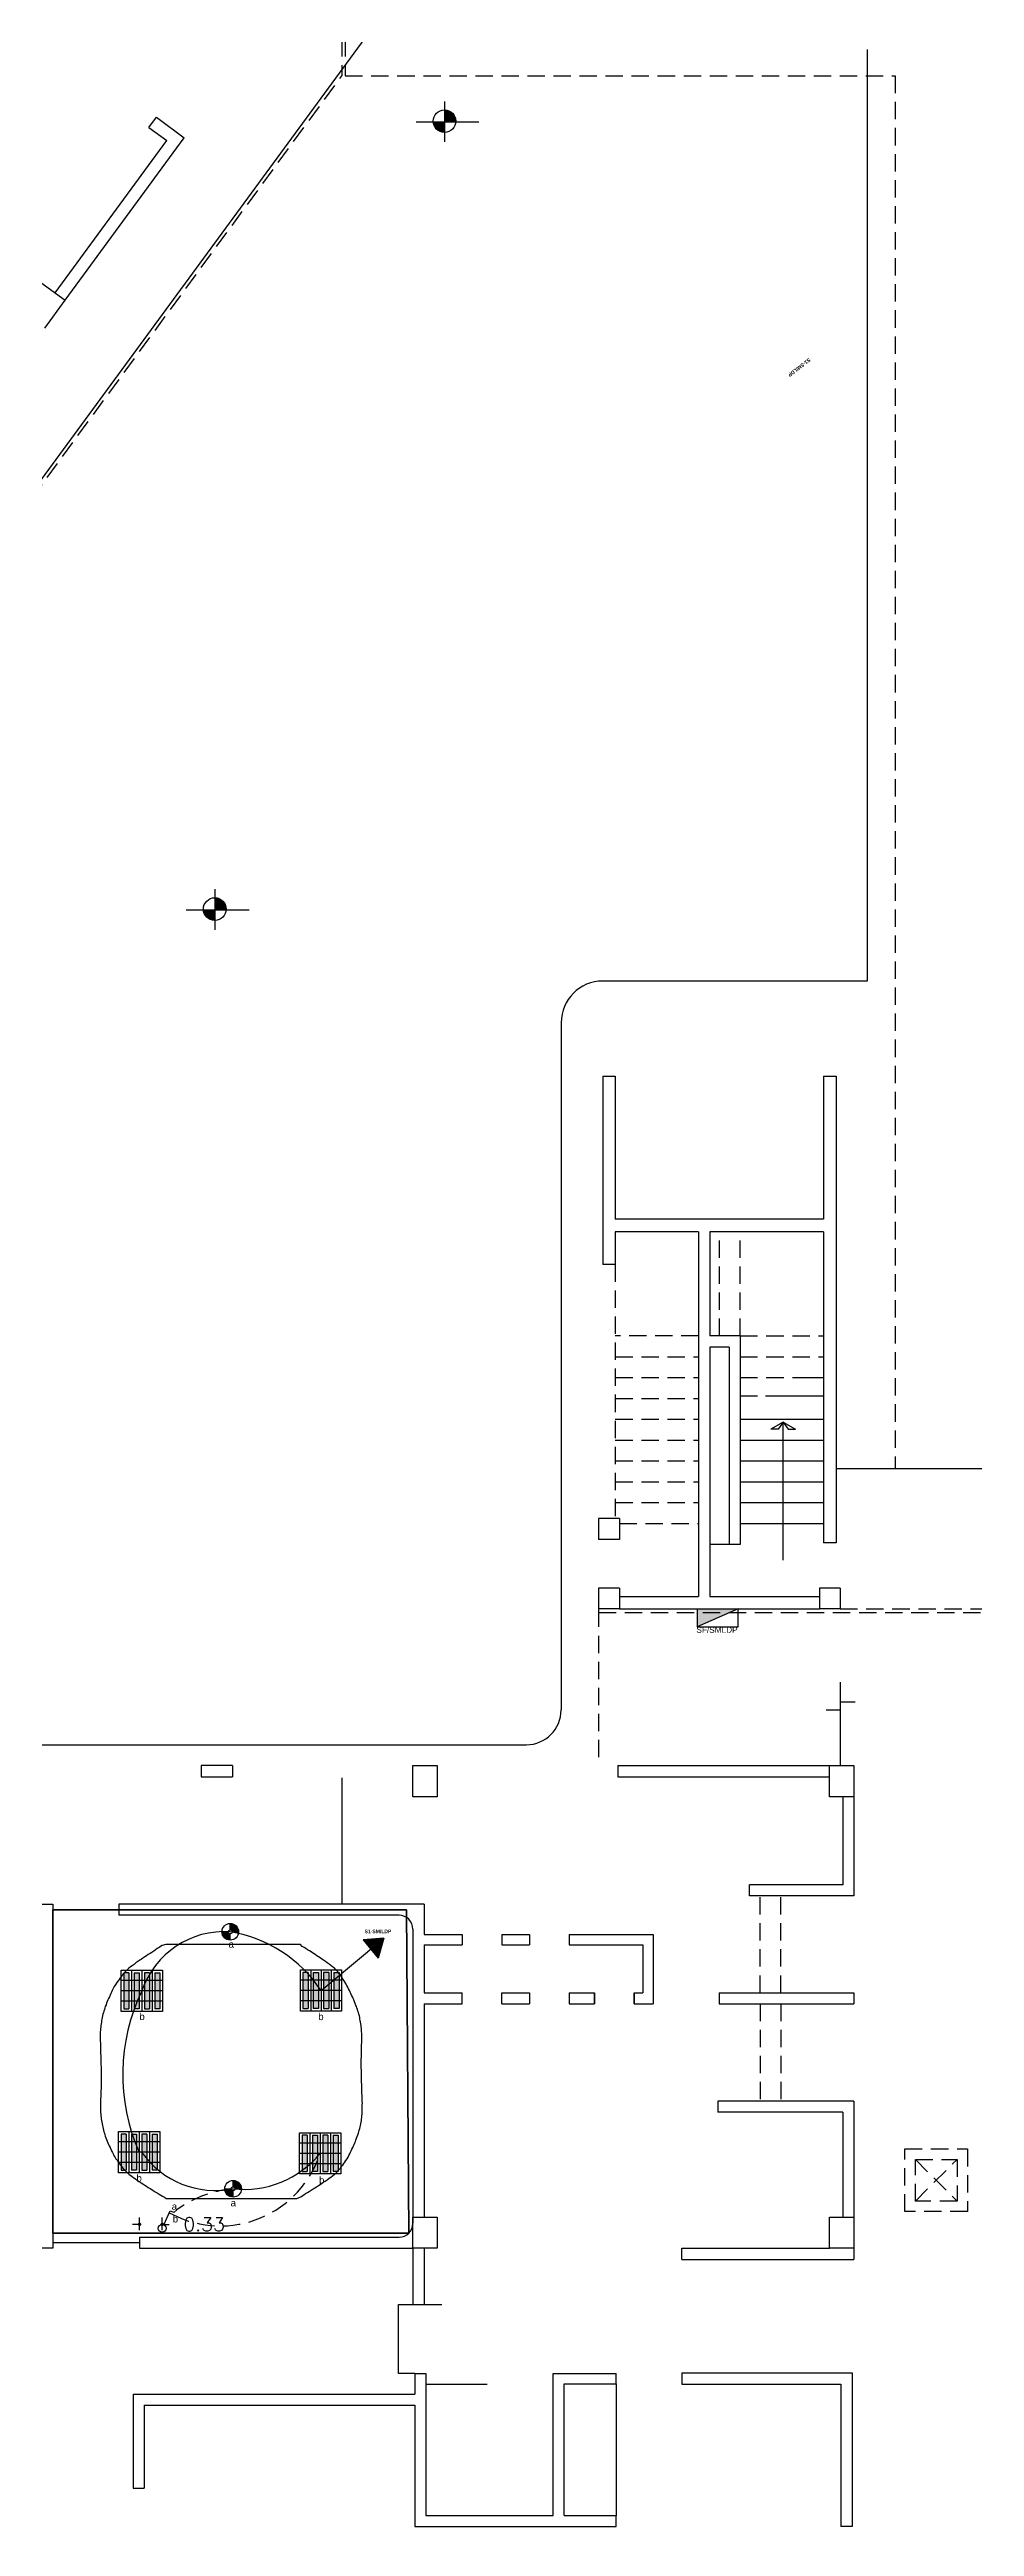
# Model space of a CAD drawing. Extents: x 0 to 130, y 0 to 88.
# Drawn here: x 67.56 to 80.88, y 32.34 to 68 of the extents above; entities that cross this region are included whole.
import ezdxf

# ---------------------------------------------------------------- set-up
doc = ezdxf.new("R2010")
doc.units = 0
doc.header["$MEASUREMENT"] = 0
doc.linetypes.add('HIDDEN', pattern=[0.375, 0.25, -0.125])
doc.layers.get('0').update_dxf_attribs({"color": 2, "linetype": 'CONTINUOUS'})
doc.layers.get('DEFPOINTS').update_dxf_attribs({"linetype": 'CONTINUOUS'})
for name, color, linetype in [('COL', 6, 'CONTINUOUS'), ('COTAS', 1, 'CONTINUOUS'), ('DLXISO', 7, 'CONTINUOUS'), ('DLXSCENE', 7, 'CONTINUOUS'), ('DOOR', 2, 'CONTINUOUS'), ('elec circuit', 130, 'CONTINUOUS'), ('Lighting design', 3, 'CONTINUOUS'), ('Lightning', 3, 'CONTINUOUS'), ('MUEBLES', 1, 'CONTINUOUS'), ('OEX', 15, 'CONTINUOUS'), ('switches', 2, 'CONTINUOUS'), ('VOLADO', 15, 'HIDDEN'), ('WALLS', 5, 'CONTINUOUS'), ('Wire', 2, 'CONTINUOUS'), ('wiring design', 2, 'CONTINUOUS')]:
    doc.layers.add(name, color=color, linetype=linetype)
doc.layers.get('DOOR').off()
doc.styles.add('BOLD', font='BOLD.SHX', dxfattribs={"height": 0.2})
doc.styles.add('CITB', font='arial.ttf')
doc.styles.add('ROMANS', font='romans.shx', dxfattribs={"height": 0.2})
doc.dimstyles.new('ROMANS', dxfattribs={"dimtxt": 0.18, "dimasz": 0.18, "dimexe": 0.18, "dimexo": 0.0625, "dimgap": 0.09, "dimtad": 0, "dimtih": 1, "dimtoh": 1, "dimdec": 4, "dimzin": 0, "dimdsep": 46, "dimtxsty": 'Standard', "dimcen": 0.09, "dimadec": 0, "dimazin": 0, "dimtfac": 1, "dimtdec": 4, "dimtofl": 0, "dimtmove": 0, "dimatfit": 3, "dimfxl": 1, "dimtolj": 1, "dimtzin": 0, "dimarcsym": 0})

# ---------------------------------------------------------------- blocks, each defined once
blk = doc.blocks.new('COL-01')
at = {"layer": 'COL'}
blk.add_lwpolyline([(-0.175, -0.225), (-0.175, 0.225), (0.175, 0.225), (0.175, -0.225)], close=True, dxfattribs=at)
blk = doc.blocks.new('NIVEL-2')
at = {"layer": 'COTAS'}
for p, q in [((-0.584, 0.264), (-0.584, -0.32)), ((-0.572, 0.141), (-0.572, -0.031)), ((-0.56, 0.14), (-0.56, -0.031)), ((-0.548, 0.137), (-0.548, -0.031)), ((-0.536, 0.134), (-0.536, -0.031)), ((-0.524, 0.13), (-0.524, -0.031)), ((-0.512, 0.124), (-0.512, -0.031)), ((-0.5, 0.118), (-0.5, -0.031)), ((-0.488, 0.11), (-0.488, -0.031)), ((-0.476, 0.1), (-0.476, -0.031)), ((-0.464, 0.088), (-0.464, -0.031)), ((-0.464, 0.088), (-0.464, -0.031)), ((-0.464, 0.088), (-0.464, -0.031)), ((-0.452, 0.073), (-0.452, -0.031)), ((-0.44, 0.053), (-0.44, -0.031)), ((-0.428, 0.021), (-0.428, -0.031)), ((-0.994, -0.031), (-0.09, -0.031)), ((-0.74, -0.031), (-0.74, -0.07)), ((-0.728, -0.031), (-0.728, -0.098)), ((-0.716, -0.031), (-0.716, -0.117)), ((-0.704, -0.031), (-0.704, -0.132)), ((-0.692, -0.031), (-0.692, -0.143)), ((-0.68, -0.031), (-0.68, -0.153)), ((-0.668, -0.031), (-0.668, -0.161)), ((-0.656, -0.031), (-0.656, -0.167)), ((-0.644, -0.031), (-0.644, -0.172)), ((-0.632, -0.031), (-0.632, -0.177)), ((-0.62, -0.031), (-0.62, -0.18)), ((-0.608, -0.031), (-0.608, -0.182)), ((-0.596, -0.031), (-0.596, -0.183))]:
    blk.add_line(p, q, dxfattribs=at)
blk.add_circle((-0.585, -0.021), 0.163, dxfattribs=at)
blk = doc.blocks.new('*U136')
for p, q in [((67.603, 41.218), (72.7, 41.218)), ((72.7, 41.218), (67.603, 41.218)), ((67.603, 41.218), (67.603, 41.218)), ((67.603, 36.562), (67.603, 41.218)), ((67.603, 41.218), (67.603, 41.218)), ((67.603, 41.218), (67.603, 36.562)), ((72.732, 36.562), (72.7, 41.218)), ((72.7, 41.218), (72.7, 41.218)), ((72.7, 41.218), (72.732, 36.562)), ((72.7, 41.218), (72.7, 41.218)), ((72.732, 36.562), (67.603, 36.562)), ((67.603, 36.562), (67.603, 36.562)), ((67.603, 36.562), (72.732, 36.562)), ((67.603, 36.562), (67.603, 36.562)), ((72.732, 36.562), (72.732, 36.562)), ((72.732, 36.562), (72.732, 36.562))]:
    blk.add_line(p, q)
blk = doc.blocks.new('*U137')
for p, q in [((67.603, 36.562), (67.603, 41.218)), ((67.603, 41.218), (72.7, 41.218)), ((72.7, 41.218), (72.732, 36.562)), ((72.732, 36.562), (67.603, 36.562))]:
    blk.add_line(p, q)
blk = doc.blocks.new('*U138')
for p, q in [((72.7, 41.218), (67.603, 41.218)), ((67.603, 41.218), (67.603, 36.562)), ((72.732, 36.562), (72.7, 41.218)), ((67.603, 36.562), (72.732, 36.562))]:
    blk.add_line(p, q)
blk = doc.blocks.new('*U139')
at = {"color": 3}
blk.add_polyline3d([(68.295, 38.273, 0.76), (68.297, 38.25, 0.76), (68.299, 38.227, 0.76), (68.301, 38.205, 0.76), (68.306, 38.182, 0.76), (68.31, 38.159, 0.76), (68.314, 38.136, 0.76), (68.318, 38.113, 0.76), (68.322, 38.09, 0.76), (68.328, 38.067, 0.76), (68.335, 38.045, 0.76), (68.341, 38.022, 0.76), (68.347, 37.999, 0.76), (68.353, 37.976, 0.76), (68.36, 37.957, 0.76), (68.369, 37.933, 0.76), (68.378, 37.909, 0.76), (68.387, 37.886, 0.76), (68.396, 37.862, 0.76), (68.407, 37.839, 0.76), (68.417, 37.816, 0.76), (68.428, 37.793, 0.76), (68.438, 37.77, 0.76), (68.449, 37.748, 0.76), (68.462, 37.721, 0.76), (68.476, 37.694, 0.76), (68.489, 37.668, 0.76), (68.501, 37.651, 0.76), (68.513, 37.633, 0.76), (68.529, 37.61, 0.76), (68.545, 37.588, 0.76), (68.562, 37.565, 0.76), (68.578, 37.542, 0.76), (68.594, 37.519, 0.76), (68.618, 37.491, 0.76), (68.64, 37.469, 0.76), (68.662, 37.448, 0.76), (68.684, 37.426, 0.76), (68.706, 37.405, 0.76), (68.727, 37.39, 0.76), (68.747, 37.375, 0.76), (68.772, 37.358, 0.76), (68.796, 37.341, 0.76), (68.821, 37.324, 0.76), (68.845, 37.307, 0.76), (68.876, 37.286, 0.76), (68.902, 37.269, 0.76), (68.928, 37.253, 0.76), (68.954, 37.236, 0.76), (68.979, 37.219, 0.76), (69.005, 37.202, 0.76), (69.028, 37.189, 0.76), (69.051, 37.176, 0.76), (69.079, 37.158, 0.76), (69.107, 37.14, 0.76), (69.134, 37.122, 0.76), (69.16, 37.107, 0.76), (69.186, 37.092, 0.76), (69.211, 37.077, 0.76), (69.237, 37.062, 0.76), (69.263, 37.062, 0.76), (69.289, 37.062, 0.76), (69.315, 37.062, 0.76), (69.34, 37.062, 0.76), (69.366, 37.062, 0.76), (69.392, 37.062, 0.76), (69.418, 37.062, 0.76), (69.443, 37.062, 0.76), (69.469, 37.062, 0.76), (69.495, 37.062, 0.76), (69.521, 37.062, 0.76), (69.547, 37.062, 0.76), (69.572, 37.062, 0.76), (69.598, 37.062, 0.76), (69.624, 37.062, 0.76), (69.65, 37.062, 0.76), (69.676, 37.062, 0.76), (69.701, 37.062, 0.76), (69.727, 37.062, 0.76), (69.753, 37.062, 0.76), (69.779, 37.062, 0.76), (69.804, 37.062, 0.76), (69.83, 37.062, 0.76), (69.856, 37.062, 0.76), (69.882, 37.062, 0.76), (69.908, 37.062, 0.76), (69.933, 37.062, 0.76), (69.959, 37.062, 0.76), (69.985, 37.062, 0.76), (70.011, 37.062, 0.76), (70.037, 37.062, 0.76), (70.062, 37.062, 0.76), (70.088, 37.062, 0.76), (70.114, 37.062, 0.76), (70.14, 37.062, 0.76), (70.165, 37.062, 0.76), (70.191, 37.062, 0.76), (70.217, 37.062, 0.76), (70.243, 37.062, 0.76), (70.269, 37.062, 0.76), (70.294, 37.062, 0.76), (70.32, 37.062, 0.76), (70.346, 37.062, 0.76), (70.372, 37.062, 0.76), (70.397, 37.062, 0.76), (70.423, 37.062, 0.76), (70.449, 37.062, 0.76), (70.475, 37.062, 0.76), (70.501, 37.062, 0.76), (70.526, 37.062, 0.76), (70.552, 37.062, 0.76), (70.578, 37.062, 0.76), (70.604, 37.062, 0.76), (70.63, 37.062, 0.76), (70.655, 37.062, 0.76), (70.681, 37.062, 0.76), (70.707, 37.062, 0.76), (70.733, 37.062, 0.76), (70.758, 37.062, 0.76), (70.784, 37.062, 0.76), (70.81, 37.062, 0.76), (70.836, 37.062, 0.76), (70.862, 37.062, 0.76), (70.887, 37.062, 0.76), (70.913, 37.062, 0.76), (70.939, 37.062, 0.76), (70.965, 37.062, 0.76), (70.991, 37.062, 0.76), (71.016, 37.062, 0.76), (71.042, 37.062, 0.76), (71.068, 37.062, 0.76), (71.094, 37.062, 0.76), (71.119, 37.062, 0.76), (71.153, 37.074, 0.76), (71.175, 37.086, 0.76), (71.197, 37.098, 0.76), (71.221, 37.114, 0.76), (71.245, 37.13, 0.76), (71.27, 37.145, 0.76), (71.294, 37.161, 0.76), (71.326, 37.181, 0.76), (71.352, 37.197, 0.76), (71.377, 37.214, 0.76), (71.403, 37.23, 0.76), (71.429, 37.247, 0.76), (71.455, 37.263, 0.76), (71.475, 37.277, 0.76), (71.495, 37.291, 0.76), (71.525, 37.311, 0.76), (71.554, 37.331, 0.76), (71.584, 37.352, 0.76), (71.608, 37.369, 0.76), (71.633, 37.387, 0.76), (71.657, 37.405, 0.76), (71.685, 37.432, 0.76), (71.713, 37.458, 0.76), (71.73, 37.479, 0.76), (71.747, 37.499, 0.76), (71.764, 37.519, 0.76), (71.779, 37.541, 0.76), (71.795, 37.562, 0.76), (71.81, 37.584, 0.76), (71.826, 37.605, 0.76), (71.845, 37.633, 0.76), (71.856, 37.656, 0.76), (71.868, 37.679, 0.76), (71.88, 37.702, 0.76), (71.891, 37.725, 0.76), (71.903, 37.748, 0.76), (71.913, 37.77, 0.76), (71.924, 37.793, 0.76), (71.934, 37.816, 0.76), (71.945, 37.839, 0.76), (71.955, 37.862, 0.76), (71.963, 37.882, 0.76), (71.97, 37.902, 0.76), (71.98, 37.927, 0.76), (71.989, 37.952, 0.76), (71.998, 37.976, 0.76), (72.005, 37.999, 0.76), (72.011, 38.022, 0.76), (72.018, 38.045, 0.76), (72.024, 38.067, 0.76), (72.031, 38.09, 0.76), (72.035, 38.113, 0.76), (72.039, 38.136, 0.76), (72.043, 38.159, 0.76), (72.048, 38.182, 0.76), (72.052, 38.205, 0.76), (72.054, 38.227, 0.76), (72.056, 38.25, 0.76), (72.058, 38.273, 0.76), (72.06, 38.296, 0.76), (72.062, 38.319, 0.76), (72.062, 38.342, 0.76), (72.062, 38.365, 0.76), (72.062, 38.387, 0.76), (72.062, 38.41, 0.76), (72.063, 38.433, 0.76), (72.062, 38.456, 0.76), (72.061, 38.479, 0.76), (72.06, 38.502, 0.76), (72.059, 38.524, 0.76), (72.058, 38.547, 0.76), (72.057, 38.57, 0.76), (72.057, 38.593, 0.76), (72.056, 38.616, 0.76), (72.055, 38.639, 0.76), (72.054, 38.662, 0.76), (72.054, 38.684, 0.76), (72.053, 38.707, 0.76), (72.052, 38.73, 0.76), (72.052, 38.753, 0.76), (72.051, 38.776, 0.76), (72.05, 38.799, 0.76), (72.05, 38.822, 0.76), (72.049, 38.844, 0.76), (72.048, 38.867, 0.76), (72.048, 38.89, 0.76), (72.048, 38.913, 0.76), (72.047, 38.936, 0.76), (72.047, 38.959, 0.76), (72.047, 38.981, 0.76), (72.047, 39.004, 0.76), (72.047, 39.027, 0.76), (72.047, 39.05, 0.76), (72.047, 39.073, 0.76), (72.048, 39.096, 0.76), (72.048, 39.119, 0.76), (72.049, 39.141, 0.76), (72.049, 39.164, 0.76), (72.05, 39.187, 0.76), (72.05, 39.21, 0.76), (72.051, 39.233, 0.76), (72.052, 39.256, 0.76), (72.052, 39.279, 0.76), (72.053, 39.301, 0.76), (72.053, 39.324, 0.76), (72.054, 39.347, 0.76), (72.054, 39.37, 0.76), (72.053, 39.393, 0.76), (72.053, 39.416, 0.76), (72.053, 39.438, 0.76), (72.052, 39.461, 0.76), (72.05, 39.484, 0.76), (72.048, 39.507, 0.76), (72.046, 39.53, 0.76), (72.044, 39.553, 0.76), (72.041, 39.576, 0.76), (72.037, 39.598, 0.76), (72.033, 39.621, 0.76), (72.028, 39.644, 0.76), (72.024, 39.667, 0.76), (72.019, 39.69, 0.76), (72.012, 39.713, 0.76), (72.005, 39.736, 0.76), (71.998, 39.758, 0.76), (71.991, 39.781, 0.76), (71.984, 39.804, 0.76), (71.977, 39.822, 0.76), (71.97, 39.84, 0.76), (71.96, 39.866, 0.76), (71.95, 39.892, 0.76), (71.94, 39.918, 0.76), (71.929, 39.941, 0.76), (71.919, 39.964, 0.76), (71.908, 39.987, 0.76), (71.898, 40.01, 0.76), (71.887, 40.033, 0.76), (71.876, 40.056, 0.76), (71.864, 40.08, 0.76), (71.853, 40.103, 0.76), (71.841, 40.127, 0.76), (71.829, 40.147, 0.76), (71.815, 40.17, 0.76), (71.8, 40.193, 0.76), (71.786, 40.215, 0.76), (71.771, 40.238, 0.76), (71.756, 40.261, 0.76), (71.742, 40.28, 0.76), (71.727, 40.299, 0.76), (71.713, 40.318, 0.76), (71.686, 40.347, 0.76), (71.659, 40.375, 0.76), (71.634, 40.395, 0.76), (71.609, 40.414, 0.76), (71.584, 40.433, 0.76), (71.557, 40.452, 0.76), (71.531, 40.471, 0.76), (71.504, 40.49, 0.76), (71.479, 40.507, 0.76), (71.455, 40.524, 0.76), (71.43, 40.54, 0.76), (71.406, 40.556, 0.76), (71.381, 40.572, 0.76), (71.357, 40.588, 0.76), (71.326, 40.609, 0.76), (71.3, 40.625, 0.76), (71.274, 40.641, 0.76), (71.248, 40.658, 0.76), (71.223, 40.674, 0.76), (71.197, 40.69, 0.76), (71.172, 40.718, 0.76), (71.146, 40.718, 0.76), (71.12, 40.718, 0.76), (71.094, 40.718, 0.76), (71.068, 40.718, 0.76), (71.042, 40.718, 0.76), (71.016, 40.718, 0.76), (70.991, 40.718, 0.76), (70.965, 40.718, 0.76), (70.939, 40.718, 0.76), (70.913, 40.718, 0.76), (70.887, 40.718, 0.76), (70.862, 40.718, 0.76), (70.836, 40.718, 0.76), (70.81, 40.718, 0.76), (70.784, 40.718, 0.76), (70.758, 40.718, 0.76), (70.733, 40.718, 0.76), (70.707, 40.718, 0.76), (70.681, 40.718, 0.76), (70.655, 40.718, 0.76), (70.63, 40.718, 0.76), (70.604, 40.718, 0.76), (70.578, 40.718, 0.76), (70.552, 40.718, 0.76), (70.526, 40.718, 0.76), (70.501, 40.718, 0.76), (70.475, 40.718, 0.76), (70.449, 40.718, 0.76), (70.423, 40.718, 0.76), (70.397, 40.718, 0.76), (70.372, 40.718, 0.76), (70.346, 40.718, 0.76), (70.32, 40.718, 0.76), (70.294, 40.718, 0.76), (70.269, 40.718, 0.76), (70.243, 40.718, 0.76), (70.217, 40.718, 0.76), (70.191, 40.718, 0.76), (70.165, 40.718, 0.76), (70.14, 40.718, 0.76), (70.114, 40.718, 0.76), (70.088, 40.718, 0.76), (70.062, 40.718, 0.76), (70.037, 40.718, 0.76), (70.011, 40.718, 0.76), (69.985, 40.718, 0.76), (69.959, 40.718, 0.76), (69.933, 40.718, 0.76), (69.908, 40.718, 0.76), (69.882, 40.718, 0.76), (69.856, 40.718, 0.76), (69.83, 40.718, 0.76), (69.804, 40.718, 0.76), (69.779, 40.718, 0.76), (69.753, 40.718, 0.76), (69.727, 40.718, 0.76), (69.701, 40.718, 0.76), (69.676, 40.718, 0.76), (69.65, 40.718, 0.76), (69.624, 40.718, 0.76), (69.598, 40.718, 0.76), (69.572, 40.718, 0.76), (69.547, 40.718, 0.76), (69.521, 40.718, 0.76), (69.495, 40.718, 0.76), (69.469, 40.718, 0.76), (69.443, 40.718, 0.76), (69.418, 40.718, 0.76), (69.392, 40.718, 0.76), (69.366, 40.718, 0.76), (69.34, 40.718, 0.76), (69.315, 40.718, 0.76), (69.289, 40.718, 0.76), (69.263, 40.718, 0.76), (69.237, 40.718, 0.76), (69.234, 40.718, 0.76), (69.181, 40.704, 0.76), (69.157, 40.69, 0.76), (69.134, 40.675, 0.76), (69.108, 40.658, 0.76), (69.082, 40.64, 0.76), (69.057, 40.622, 0.76), (69.031, 40.604, 0.76), (69.005, 40.589, 0.76), (68.979, 40.572, 0.76), (68.954, 40.554, 0.76), (68.928, 40.537, 0.76), (68.902, 40.52, 0.76), (68.876, 40.503, 0.76), (68.857, 40.49, 0.76), (68.83, 40.47, 0.76), (68.802, 40.451, 0.76), (68.775, 40.431, 0.76), (68.747, 40.412, 0.76), (68.723, 40.393, 0.76), (68.698, 40.375, 0.76), (68.678, 40.355, 0.76), (68.658, 40.335, 0.76), (68.638, 40.315, 0.76), (68.618, 40.295, 0.76), (68.591, 40.261, 0.76), (68.575, 40.238, 0.76), (68.559, 40.215, 0.76), (68.544, 40.193, 0.76), (68.528, 40.17, 0.76), (68.512, 40.147, 0.76), (68.489, 40.113, 0.76), (68.48, 40.093, 0.76), (68.47, 40.073, 0.76), (68.46, 40.053, 0.76), (68.45, 40.033, 0.76), (68.439, 40.01, 0.76), (68.429, 39.987, 0.76), (68.418, 39.964, 0.76), (68.408, 39.941, 0.76), (68.397, 39.918, 0.76), (68.388, 39.895, 0.76), (68.379, 39.871, 0.76), (68.37, 39.848, 0.76), (68.36, 39.825, 0.76), (68.353, 39.804, 0.76), (68.346, 39.781, 0.76), (68.339, 39.758, 0.76), (68.333, 39.736, 0.76), (68.326, 39.713, 0.76), (68.32, 39.69, 0.76), (68.315, 39.667, 0.76), (68.311, 39.644, 0.76), (68.307, 39.621, 0.76), (68.303, 39.598, 0.76), (68.299, 39.576, 0.76), (68.296, 39.553, 0.76), (68.294, 39.53, 0.76), (68.292, 39.507, 0.76), (68.29, 39.484, 0.76), (68.288, 39.461, 0.76), (68.288, 39.438, 0.76), (68.288, 39.416, 0.76), (68.288, 39.393, 0.76), (68.287, 39.37, 0.76), (68.287, 39.347, 0.76), (68.288, 39.324, 0.76), (68.289, 39.301, 0.76), (68.289, 39.279, 0.76), (68.29, 39.256, 0.76), (68.291, 39.233, 0.76), (68.291, 39.21, 0.76), (68.292, 39.187, 0.76), (68.293, 39.164, 0.76), (68.293, 39.141, 0.76), (68.294, 39.119, 0.76), (68.294, 39.096, 0.76), (68.295, 39.073, 0.76), (68.295, 39.05, 0.76), (68.296, 39.027, 0.76), (68.297, 39.004, 0.76), (68.297, 38.981, 0.76), (68.298, 38.959, 0.76), (68.298, 38.936, 0.76), (68.299, 38.913, 0.76), (68.3, 38.89, 0.76), (68.3, 38.867, 0.76), (68.3, 38.844, 0.76), (68.3, 38.822, 0.76), (68.3, 38.799, 0.76), (68.301, 38.776, 0.76), (68.3, 38.753, 0.76), (68.3, 38.73, 0.76), (68.299, 38.707, 0.76), (68.299, 38.684, 0.76), (68.298, 38.662, 0.76), (68.298, 38.639, 0.76), (68.297, 38.616, 0.76), (68.296, 38.593, 0.76), (68.295, 38.57, 0.76), (68.295, 38.547, 0.76), (68.294, 38.524, 0.76), (68.293, 38.502, 0.76), (68.292, 38.479, 0.76), (68.292, 38.456, 0.76), (68.291, 38.433, 0.76), (68.291, 38.41, 0.76), (68.291, 38.387, 0.76), (68.291, 38.365, 0.76), (68.291, 38.342, 0.76), (68.291, 38.319, 0.76), (68.293, 38.296, 0.76), (68.295, 38.273, 0.76)], dxfattribs=at)
blk = doc.blocks.new('A$C47A00504')
h = blk.add_hatch(color=3)
h.set_gradient(color1=(0, 255, 0), color2=(56, 255, 56), one_color=1, tint=0.61, name='INVCYLINDER')
h.paths.add_polyline_path([(0, 0.35), (0, 0.08, -0.414214), (0.08, 0), (0.35, 0, 0.414214)])
h.paths.add_polyline_path([(0, -0.08, -0.414214), (-0.08, 0), (-0.35, 0, 0.414214), (0, -0.35)])
at = {"layer": 'elec circuit', "color": 3, "linetype": 'Continuous'}
for p, q in [((-0.35, 0), (-0.08, 0)), ((0, 0.08), (0, 0.35)), ((0.08, 0), (0.35, 0)), ((0, -0.35), (0, -0.08))]:
    blk.add_line(p, q, dxfattribs=at)
for radius in [0.348, 0.0817]:
    blk.add_circle((0, 0), radius, dxfattribs=at)
blk = doc.blocks.new('A$Ca9f59735')
at = {"layer": 'Lighting design', "color": 3, "xscale": 0.3, "yscale": 0.3, "zscale": 0.3}
blk.add_blockref('A$C47A00504', (0.104, 0.104), dxfattribs=at)
blk = doc.blocks.new('A$C5E125A8E')
h = blk.add_hatch(color=3)
h.set_gradient(color1=(0, 255, 0), color2=(41, 255, 41), one_color=1, tint=0.59)
h.paths.add_polyline_path([(0.405, 0.324), (0.567, 0.324), (0.567, 0.567), (0.405, 0.567)])
h.paths.add_polyline_path([(0.567, 0.324), (0.405, 0.324), (0.405, 0), (0.567, 0)])
h.paths.add_polyline_path([(0.567, 0), (0.405, 0), (0.405, -0.324), (0.567, -0.324)])
h.paths.add_polyline_path([(0.567, -0.324), (0.405, -0.324), (0.405, -0.567), (0.567, -0.567)])
h.paths.add_polyline_path([(0.243, -0.324), (0.081, -0.324), (0.081, -0.567), (0.243, -0.567)])
h.paths.add_polyline_path([(0.243, 0), (0.081, 0), (0.081, -0.324), (0.243, -0.324)])
h.paths.add_polyline_path([(0.081, 0), (0.243, 0), (0.243, 0.324), (0.081, 0.324)])
h.paths.add_polyline_path([(0.081, 0.324), (0.243, 0.324), (0.243, 0.567), (0.081, 0.567)])
h.paths.add_polyline_path([(-0.243, 0.324), (-0.081, 0.324), (-0.081, 0.567), (-0.243, 0.567)])
h.paths.add_polyline_path([(-0.081, 0.324), (-0.243, 0.324), (-0.243, 0), (-0.081, 0)])
h.paths.add_polyline_path([(-0.081, 0), (-0.243, 0), (-0.243, -0.324), (-0.081, -0.324)])
h.paths.add_polyline_path([(-0.081, -0.324), (-0.243, -0.324), (-0.243, -0.567), (-0.081, -0.567)])
h.paths.add_polyline_path([(-0.567, -0.567), (-0.405, -0.567), (-0.405, -0.324), (-0.567, -0.324)])
h.paths.add_polyline_path([(-0.567, -0.324), (-0.405, -0.324), (-0.405, 0), (-0.567, 0)])
h.paths.add_polyline_path([(-0.567, 0), (-0.405, 0), (-0.405, 0.324), (-0.567, 0.324)])
h.paths.add_polyline_path([(-0.567, 0.324), (-0.405, 0.324), (-0.405, 0.567), (-0.567, 0.567)])
at = {"color": 3}
for p, q in [((-0.648, 0.648), (0.648, 0.648)), ((-0.648, -0.648), (-0.648, 0.648)), ((0.648, 0.324), (-0.648, 0.324)), ((0.648, 0), (-0.648, 0)), ((-0.405, 0.567), (-0.567, 0.567)), ((-0.567, 0.567), (-0.567, -0.567)), ((-0.405, 0.567), (-0.405, -0.567)), ((-0.324, 0.648), (-0.324, -0.648)), ((-0.243, 0.567), (-0.081, 0.567)), ((-0.243, 0.567), (-0.243, -0.567)), ((-0.081, 0.567), (-0.081, -0.567)), ((0, 0.648), (0, -0.648)), ((0.243, 0.567), (0.081, 0.567)), ((0.081, 0.567), (0.081, -0.567)), ((0.243, 0.567), (0.243, -0.567)), ((0.324, 0.648), (0.324, -0.648)), ((0.405, 0.567), (0.567, 0.567)), ((0.405, 0.567), (0.405, -0.567)), ((0.567, 0.567), (0.567, -0.567)), ((0.648, 0.648), (0.648, -0.648)), ((0.648, -0.324), (-0.648, -0.324)), ((0.648, -0.648), (-0.648, -0.648)), ((-0.567, -0.567), (-0.405, -0.567)), ((-0.081, -0.567), (-0.243, -0.567)), ((0.081, -0.567), (0.243, -0.567)), ((0.567, -0.567), (0.405, -0.567))]:
    blk.add_line(p, q, dxfattribs=at)
blk = doc.blocks.new('A$Ca2cead0f')
at = {"layer": 'Lighting design', "color": 3, "xscale": 0.4583057177241471, "yscale": 0.4583057177241471, "zscale": 0.4583057177241471}
blk.add_blockref('A$C5E125A8E', (0.297, 0.297), dxfattribs=at)
blk = doc.blocks.new('SFSMLDP')
at = {"layer": 'wiring design'}
h = blk.add_hatch(color=3, dxfattribs=at)
h.set_gradient(color1=(0, 255, 0), color2=(20, 255, 20), one_color=1, tint=0.54, name='INVCYLINDER')
h.paths.add_polyline_path([(76.881, 45.498), (76.881, 45.241), (77.47, 45.498)])
at = {"layer": 'wiring design', "color": 3}
for p, q in [((76.881, 45.498), (76.881, 45.241)), ((76.881, 45.498), (77.47, 45.498)), ((77.47, 45.498), (76.881, 45.241)), ((77.47, 45.241), (77.47, 45.498)), ((76.881, 45.241), (77.47, 45.241))]:
    blk.add_line(p, q, dxfattribs=at)
at = {"layer": 'wiring design', "color": 3, "insert": (76.87, 45.239), "char_height": 0.085, "attachment_point": 1, "style": 'CITB'}
blk.add_mtext_dynamic_manual_height_columns('SF/SMLDP', width=0.81596, gutter_width=1, heights=[0], dxfattribs=at)
blk = doc.blocks.new('_DOT')
at = {"color": 0, "linetype": 'ByBlock'}
blk.add_line((-0.5, 0), (-1, 0), dxfattribs=at)
at = {"color": 0, "linetype": 'ByBlock', "const_width": 0.5}
blk.add_lwpolyline([(-0.25, 0, 1), (0.25, 0, 1)], format="xyb", close=True, dxfattribs=at)
blk = doc.blocks.new('*D154')
at = {"layer": 'DEFPOINTS', "color": 0, "transparency": 16777216}
for p in [(68.853, 36.503), (69.179, 36.688), (69.179, 36.503)]:
    blk.add_point(p, dxfattribs=at)
at = {"layer": 'Lightning', "color": 1, "lineweight": -2, "transparency": 16777216}
for p, q in [((68.853, 36.603), (68.853, 36.788)), ((69.179, 36.603), (69.179, 36.788)), ((68.803, 36.688), (68.753, 36.688)), ((69.229, 36.688), (69.279, 36.688))]:
    blk.add_line(p, q, dxfattribs=at)
at = {"layer": 'Lightning', "color": 1, "lineweight": -2, "transparency": 16777216, "xscale": 0.05, "yscale": 0.05, "zscale": 0.05}
blk.add_blockref('_DOT', (68.853, 36.688), dxfattribs=at)
at = {"layer": 'Lightning', "color": 1, "lineweight": -2, "transparency": 16777216, "xscale": 0.05, "yscale": 0.05, "zscale": 0.05, "rotation": 180}
blk.add_blockref('_DOT', (69.179, 36.688), dxfattribs=at)
at = {"layer": 'Lightning', "color": 2, "transparency": 16777216, "insert": (69.784, 36.688), "char_height": 0.2, "attachment_point": 5, "style": 'ROMANS'}
blk.add_mtext('\\A1;0.33', dxfattribs=at)
blk = doc.blocks.new('DOT')
at = {"color": 0, "linetype": 'ByBlock'}
blk.add_line((-0.5, 0), (-1, 0), dxfattribs=at)
blk.add_lwpolyline([(-0.25, 0, 0.5, 0.5, 1), (0.25, 0, 0.5, 0.5, 1)], format="xyseb", close=True, dxfattribs=at)

msp = doc.modelspace()

# ---------------------------------------------------------------- hatches: boundary and pattern name
at = {"layer": 'Lightning'}
h = msp.add_hatch(color=256, dxfattribs=at)
h.dxf.hatch_style = 1
h.paths.add_polyline_path([(72.371, 40.81), (72.072, 40.783), (72.182, 40.652)])
h.paths.add_polyline_path([(72.371, 40.81), (72.182, 40.652), (72.291, 40.521)])

# ---------------------------------------------------------------- linework, layer by layer
at = {"color": 253, "linetype": 'HIDDEN'}
for p, q in [((77.206, 49.478), (77.206, 50.978)), ((77.506, 49.478), (77.506, 50.978)), ((75.706, 50.508), (75.706, 46.848)), ((76.906, 49.478), (75.706, 49.478)), ((77.506, 49.478), (78.706, 49.478)), ((75.706, 49.178), (76.906, 49.178)), ((75.706, 48.878), (76.906, 48.878)), ((77.506, 49.178), (78.706, 49.178)), ((77.506, 48.878), (78.335, 48.878)), ((75.706, 48.578), (76.906, 48.578)), ((77.506, 48.618), (77.869, 48.618)), ((75.706, 48.278), (76.906, 48.278)), ((75.706, 47.978), (76.906, 47.978)), ((75.706, 47.678), (76.906, 47.678)), ((75.706, 47.378), (76.906, 47.378)), ((75.706, 47.078), (76.906, 47.078)), ((75.766, 46.778), (76.906, 46.778)), ((75.466, 45.538), (75.466, 43.293)), ((75.466, 45.498), (81.466, 45.498)), ((78.946, 45.548), (81.516, 45.548)), ((80.028, 37.023), (80.628, 37.623)), ((80.028, 37.623), (80.628, 37.023))]:
    msp.add_line(p, q, dxfattribs=at)
at = {"color": 253}
for p, q in [((78.335, 48.878), (78.706, 48.878)), ((77.869, 48.618), (78.706, 48.618)), ((77.506, 48.278), (78.706, 48.278)), ((78.124, 48.237), (77.945, 48.138)), ((78.124, 48.237), (78.05, 48.138)), ((78.124, 48.237), (78.302, 48.138)), ((78.124, 48.237), (78.197, 48.138)), ((78.124, 46.252), (78.124, 48.237)), ((77.506, 47.978), (78.706, 47.978)), ((78.05, 48.138), (77.945, 48.138)), ((78.197, 48.138), (78.302, 48.138)), ((77.506, 47.678), (78.706, 47.678)), ((78.886, 47.568), (81.516, 47.568)), ((77.506, 47.378), (78.706, 47.378)), ((77.506, 47.078), (78.706, 47.078)), ((77.506, 46.778), (78.706, 46.778)), ((78.946, 44.493), (78.946, 43.293)), ((68.553, 41.218), (67.603, 41.218)), ((68.853, 36.423), (67.603, 36.423))]:
    msp.add_line(p, q, dxfattribs=at)
msp.add_lwpolyline([(79.159, 44.208), (78.946, 44.208), (78.946, 44.091), (78.743, 44.091)], dxfattribs=at)
at = {"color": 253, "linetype": 'HIDDEN'}
for points in [[(79.878, 36.873), (79.878, 37.773), (80.778, 37.773), (80.778, 36.873)], [(80.028, 37.023), (80.028, 37.623), (80.628, 37.623), (80.628, 37.023)]]:
    msp.add_lwpolyline(points, close=True, dxfattribs=at)
at = {"layer": 'COL', "color": 253}
for p, q in [((67.379, 64.685), (67.782, 64.389)), ((67.487, 63.986), (67.782, 64.389)), ((75.466, 46.848), (75.466, 46.548)), ((75.766, 46.848), (75.466, 46.848)), ((75.766, 46.848), (75.766, 46.548)), ((75.766, 46.548), (75.466, 46.548)), ((75.766, 45.848), (75.466, 45.848)), ((75.466, 45.848), (75.466, 45.548)), ((75.766, 45.848), (75.766, 45.548)), ((78.946, 45.848), (78.646, 45.848)), ((78.646, 45.848), (78.646, 45.548)), ((78.946, 45.848), (78.946, 45.548)), ((75.766, 45.548), (75.466, 45.548)), ((78.946, 45.548), (78.646, 45.548))]:
    msp.add_line(p, q, dxfattribs=at)
at = {"layer": 'Lightning'}
for p, q in [((71.467, 40.054), (72.371, 40.81)), ((72.371, 40.81), (72.072, 40.783)), ((72.072, 40.783), (72.291, 40.521)), ((72.371, 40.81), (72.291, 40.521))]:
    msp.add_line(p, q, dxfattribs=at)
at = {"layer": 'Lightning', "linetype": 'HIDDEN'}
for centre, radius, start, end in [((70.017, 38.177), 1.512, 243.0467, 342.0315), ((70.337, 35.611), 1.595, 94.9491, 128.4208)]:
    msp.add_arc(centre, radius, start, end, dxfattribs=at)
at = {"layer": 'MUEBLES', "color": 253}
for p, q in [((71.766, 43.118), (71.766, 41.293)), ((72.583, 35.534), (73.208, 35.534)), ((72.583, 34.543), (72.583, 35.534)), ((72.816, 34.543), (72.583, 34.543)), ((75.716, 34.393), (75.716, 32.493))]:
    msp.add_line(p, q, dxfattribs=at)
at = {"layer": 'OEX', "color": 253}
for p, q in [((64.598, 57.938), (72.155, 68.235)), ((64.598, 57.938), (72.155, 68.235)), ((79.336, 67.998), (79.336, 54.588)), ((79.336, 67.998), (79.336, 54.588)), ((79.336, 67.998), (79.336, 54.588)), ((79.336, 54.588), (75.526, 54.588)), ((74.926, 53.988), (74.926, 44.093)), ((60.936, 43.593), (74.426, 43.593))]:
    msp.add_line(p, q, dxfattribs=at)
for centre, radius, start, end in [((75.526, 53.988), 0.6, 90, 180), ((74.426, 44.093), 0.5, 270, 0)]:
    msp.add_arc(centre, radius, start, end, dxfattribs=at)
at = {"layer": 'switches', "color": 2}
for p, q in [((69.202, 36.681), (69.295, 36.884)), ((69.281, 36.852), (69.332, 36.829)), ((69.295, 36.884), (69.346, 36.861))]:
    msp.add_line(p, q, dxfattribs=at)
msp.add_circle((69.179, 36.63), 0.0559, dxfattribs=at)
at = {"layer": 'VOLADO', "color": 253}
for p, q in [((71.766, 69.648), (71.766, 67.619)), ((71.816, 69.648), (71.816, 67.619)), ((64.638, 57.908), (71.766, 67.619)), ((64.638, 57.908), (71.766, 67.619)), ((71.816, 67.619), (79.736, 67.619)), ((79.736, 67.619), (79.736, 47.568))]:
    msp.add_line(p, q, dxfattribs=at)
at = {"layer": 'WALLS', "color": 253}
for p, q in [((67.637, 64.496), (69.247, 66.689)), ((67.782, 64.389), (69.498, 66.727)), ((68.989, 66.878), (69.095, 67.023)), ((68.989, 66.878), (69.247, 66.689)), ((69.095, 67.023), (69.498, 66.727)), ((75.526, 53.218), (75.526, 50.508)), ((75.526, 53.218), (75.706, 53.218)), ((75.706, 53.218), (75.706, 51.158)), ((78.706, 53.218), (78.886, 53.218)), ((78.706, 53.218), (78.706, 51.158)), ((78.886, 53.218), (78.886, 46.498)), ((78.706, 51.158), (75.706, 51.158)), ((75.706, 50.978), (75.706, 50.508)), ((76.906, 50.978), (75.706, 50.978)), ((76.906, 50.978), (76.906, 45.728)), ((78.706, 50.978), (77.066, 50.978)), ((77.066, 50.978), (77.066, 49.478)), ((78.706, 50.978), (78.706, 46.498)), ((75.706, 50.508), (75.526, 50.508)), ((77.506, 49.478), (77.066, 49.478)), ((77.346, 49.318), (77.066, 49.318)), ((77.066, 49.318), (77.066, 45.728)), ((77.346, 49.318), (77.346, 46.478)), ((77.506, 49.478), (77.506, 46.478)), ((77.346, 46.478), (77.066, 46.478)), ((77.506, 46.478), (77.346, 46.478)), ((78.886, 46.498), (78.706, 46.498)), ((75.766, 45.728), (76.906, 45.728)), ((77.066, 45.728), (78.646, 45.728)), ((75.766, 45.548), (78.646, 45.548)), ((69.741, 43.293), (69.741, 43.133)), ((70.191, 43.293), (69.741, 43.293)), ((70.191, 43.293), (70.191, 43.133)), ((75.741, 43.293), (78.791, 43.293)), ((75.741, 43.293), (75.741, 43.133)), ((69.741, 43.133), (70.191, 43.133)), ((75.741, 43.133), (78.791, 43.133)), ((78.981, 42.843), (78.981, 41.578)), ((79.141, 42.843), (79.141, 41.418)), ((78.981, 41.578), (77.641, 41.578)), ((77.641, 41.418), (77.641, 41.578)), ((79.141, 41.418), (77.641, 41.418)), ((66.791, 41.298), (67.603, 41.298)), ((67.603, 41.298), (67.603, 36.343)), ((72.951, 41.298), (68.553, 41.298)), ((68.553, 41.298), (68.553, 41.138)), ((72.591, 41.138), (68.553, 41.138)), ((72.951, 41.298), (72.951, 40.863)), ((72.791, 40.938), (72.791, 36.703)), ((72.951, 40.863), (73.501, 40.863)), ((72.951, 40.713), (73.501, 40.713)), ((72.951, 40.713), (72.951, 40.023)), ((73.501, 40.863), (73.501, 40.713)), ((74.071, 40.863), (74.071, 40.713)), ((74.071, 40.863), (74.471, 40.863)), ((74.071, 40.713), (74.471, 40.713)), ((74.471, 40.863), (74.471, 40.713)), ((75.041, 40.863), (76.251, 40.863)), ((75.041, 40.863), (75.041, 40.713)), ((75.041, 40.713), (76.101, 40.713)), ((76.101, 40.713), (76.101, 40.023)), ((76.251, 40.863), (76.251, 39.863)), ((72.951, 40.023), (73.501, 40.023)), ((73.501, 39.863), (73.501, 40.023)), ((74.071, 39.863), (74.071, 40.023)), ((74.071, 40.023), (74.471, 40.023)), ((74.471, 40.023), (74.471, 39.863)), ((75.041, 40.023), (75.407, 40.023)), ((75.041, 40.023), (75.041, 39.863)), ((75.407, 39.863), (75.407, 40.023)), ((75.407, 40.023), (75.407, 39.863)), ((75.977, 39.863), (75.977, 40.023)), ((75.977, 40.023), (75.977, 39.863)), ((75.977, 40.023), (76.101, 40.023)), ((77.201, 40.023), (79.141, 40.023)), ((77.201, 40.023), (77.201, 39.863)), ((79.141, 40.023), (79.141, 39.863)), ((72.951, 39.863), (72.951, 36.793)), ((72.951, 39.863), (73.501, 39.863)), ((74.071, 39.863), (74.471, 39.863)), ((75.041, 39.863), (75.407, 39.863)), ((75.977, 39.863), (76.251, 39.863)), ((77.201, 39.863), (79.141, 39.863)), ((79.141, 38.463), (77.181, 38.463)), ((77.181, 38.463), (77.181, 38.303)), ((78.981, 38.303), (77.181, 38.303)), ((78.981, 38.303), (78.981, 36.793)), ((79.141, 38.463), (79.141, 36.793)), ((68.853, 36.503), (72.591, 36.503)), ((68.853, 36.503), (68.853, 36.343)), ((67.603, 36.343), (67.141, 36.343)), ((68.853, 36.343), (72.791, 36.343)), ((72.791, 36.343), (72.791, 35.534)), ((72.951, 36.343), (72.951, 35.534)), ((76.666, 36.343), (78.791, 36.343)), ((76.666, 36.183), (76.666, 36.343)), ((76.666, 36.183), (79.141, 36.183)), ((79.141, 36.343), (79.141, 36.183)), ((72.791, 35.534), (72.951, 35.534)), ((68.761, 34.243), (72.816, 34.243)), ((68.761, 34.243), (68.761, 32.888)), ((72.816, 34.543), (72.816, 34.243)), ((72.816, 34.543), (72.976, 34.543)), ((72.976, 34.543), (72.976, 32.498)), ((72.976, 34.388), (73.861, 34.388)), ((74.811, 32.498), (74.811, 34.543)), ((74.811, 34.543), (75.716, 34.543)), ((74.971, 32.498), (74.971, 34.393)), ((74.971, 34.393), (75.716, 34.393)), ((75.716, 34.393), (75.716, 34.543)), ((76.666, 34.548), (79.116, 34.548)), ((76.666, 34.548), (76.666, 34.388)), ((76.666, 34.388), (78.956, 34.388)), ((78.956, 34.388), (78.956, 32.338)), ((79.116, 34.548), (79.116, 32.338)), ((68.921, 34.083), (72.816, 34.083)), ((68.921, 34.083), (68.921, 32.888)), ((72.816, 34.083), (72.816, 32.338)), ((68.761, 32.888), (68.921, 32.888)), ((72.976, 32.498), (74.811, 32.498)), ((74.971, 32.498), (75.716, 32.498)), ((75.716, 32.338), (75.716, 32.498)), ((72.816, 32.338), (75.716, 32.338)), ((79.116, 32.338), (78.956, 32.338))]:
    msp.add_line(p, q, dxfattribs=at)
at = {"layer": 'WALLS', "color": 253, "linetype": 'HIDDEN'}
for p, q in [((77.791, 40.023), (77.791, 41.423)), ((78.091, 40.023), (78.091, 41.418)), ((77.791, 39.863), (77.791, 38.463)), ((78.091, 39.863), (78.091, 38.463))]:
    msp.add_line(p, q, dxfattribs=at)
at = {"layer": 'WALLS', "color": 253}
for centre, start, end in [((72.591, 40.938), 360, 90), ((72.591, 36.703), 270, 360)]:
    msp.add_arc(centre, 0.2, start, end, dxfattribs=at)
at = {"layer": 'Wire'}
for centre, radius, start, end in [((70.077, 39.645), 1.258, 86.1946, 161.1834), ((69.844, 38.979), 1.947, 33.5207, 80.636), ((71.378, 38.846), 2.768, 154.2022, 203.8687), ((69.948, 38.479), 1.304, 215.2885, 281.105), ((70.357, 38.612), 1.421, 263.6285, 320.6169)]:
    msp.add_arc(centre, radius, start, end, dxfattribs=at)

# ---------------------------------------------------------------- block references
at = {"layer": 'COL', "color": 253}
for p in [(72.966, 43.068), (78.966, 43.068), (72.966, 36.568), (78.966, 36.568)]:
    msp.add_blockref('COL-01', p, dxfattribs=at)
at = {"layer": 'DLXISO', "color": 253}
msp.add_blockref('*U139', (0, 0), dxfattribs=at)
at = {"layer": 'DLXSCENE', "color": 253}
for name in ['*U136', '*U137', '*U138']:
    msp.add_blockref(name, (0, 0), dxfattribs=at)
at = {"layer": 'DOOR', "color": 253}
for p in [(73.83, 66.988), (70.521, 55.645)]:
    msp.add_blockref('NIVEL-2', p, dxfattribs=at)
at = {"layer": 'Lightning', "xscale": 1.148898693361151, "yscale": 1.148898693361151, "zscale": 1.148898693361151}
for p in [(70.041, 40.78), (70.08, 37.08)]:
    msp.add_blockref('A$Ca9f59735', p, dxfattribs=at)
at = {"layer": 'Lightning'}
for p in [(68.589, 39.754), (71.17, 39.757), (68.55, 37.429), (71.158, 37.413)]:
    msp.add_blockref('A$Ca2cead0f', p, dxfattribs=at)
at = {"layer": 'wiring design', "color": 2}
msp.add_blockref('SFSMLDP', (0.004, 0.05), dxfattribs=at)

# ---------------------------------------------------------------- texts
at = {"layer": 'Lightning', "insert": (78.524, 63.518), "char_height": 0.0524, "attachment_point": 1, "rotation": 217.7203, "style": 'BOLD'}
msp.add_mtext_dynamic_manual_height_columns('S1-SM/LDP', width=0.17439, gutter_width=0.262, heights=[0], dxfattribs=at)
at = {"layer": 'Lightning', "attachment_point": 1}
for s, width, gutter_width, insert, char_height, style in [('a', 0.10558, 0.498, (70.135, 40.771), 0.0996, 'CITB'), ('S1-SM/LDP', 0.17439, 0.262, (72.094, 40.932), 0.0524, 'BOLD'), ('b', 0.10558, 0.498, (68.85, 39.729), 0.0996, 'CITB'), ('b', 0.10558, 0.498, (71.427, 39.728), 0.0996, 'CITB'), ('b', 0.10558, 0.498, (68.809, 37.404, 0.76), 0.0996, 'CITB'), ('b', 0.10558, 0.498, (71.439, 37.373, 0.76), 0.0996, 'CITB'), ('a', 0.10558, 0.498, (69.316, 36.997), 0.0996, 'CITB'), ('b', 0.10558, 0.498, (69.331, 36.815), 0.0996, 'CITB'), ('a', 0.10558, 0.498, (70.165, 37.047), 0.0996, 'CITB')]:
    msp.add_mtext_dynamic_manual_height_columns(s, width=width, gutter_width=gutter_width, heights=[0], dxfattribs=dict(at, insert=insert, char_height=char_height, style=style))

# ---------------------------------------------------------------- dimensions: what is measured, and where the dimension line sits
at = {"layer": 'Lightning'}
dim = msp.add_linear_dim(base=(69.179, 36.688), p1=(68.853, 36.503), p2=(69.179, 36.503), dimstyle='ROMANS', override={"dimtxt": 0.2, "dimasz": 0.05, "dimexe": 0.1, "dimexo": 0.1, "dimgap": 0.2, "dimdec": 2, "dimtxsty": 'ROMANS', "dimblk1": 'DOT', "dimblk2": 'DOT', "dimsah": 1, "dimclrd": 1, "dimclre": 1, "dimclrt": 2, "dimtdec": 2}, dxfattribs=at)
dim.commit()
dim.dimension.update_dxf_attribs({"geometry": '*D154', "text_midpoint": (69.784, 36.688)})

doc.saveas('drawing.dxf')
